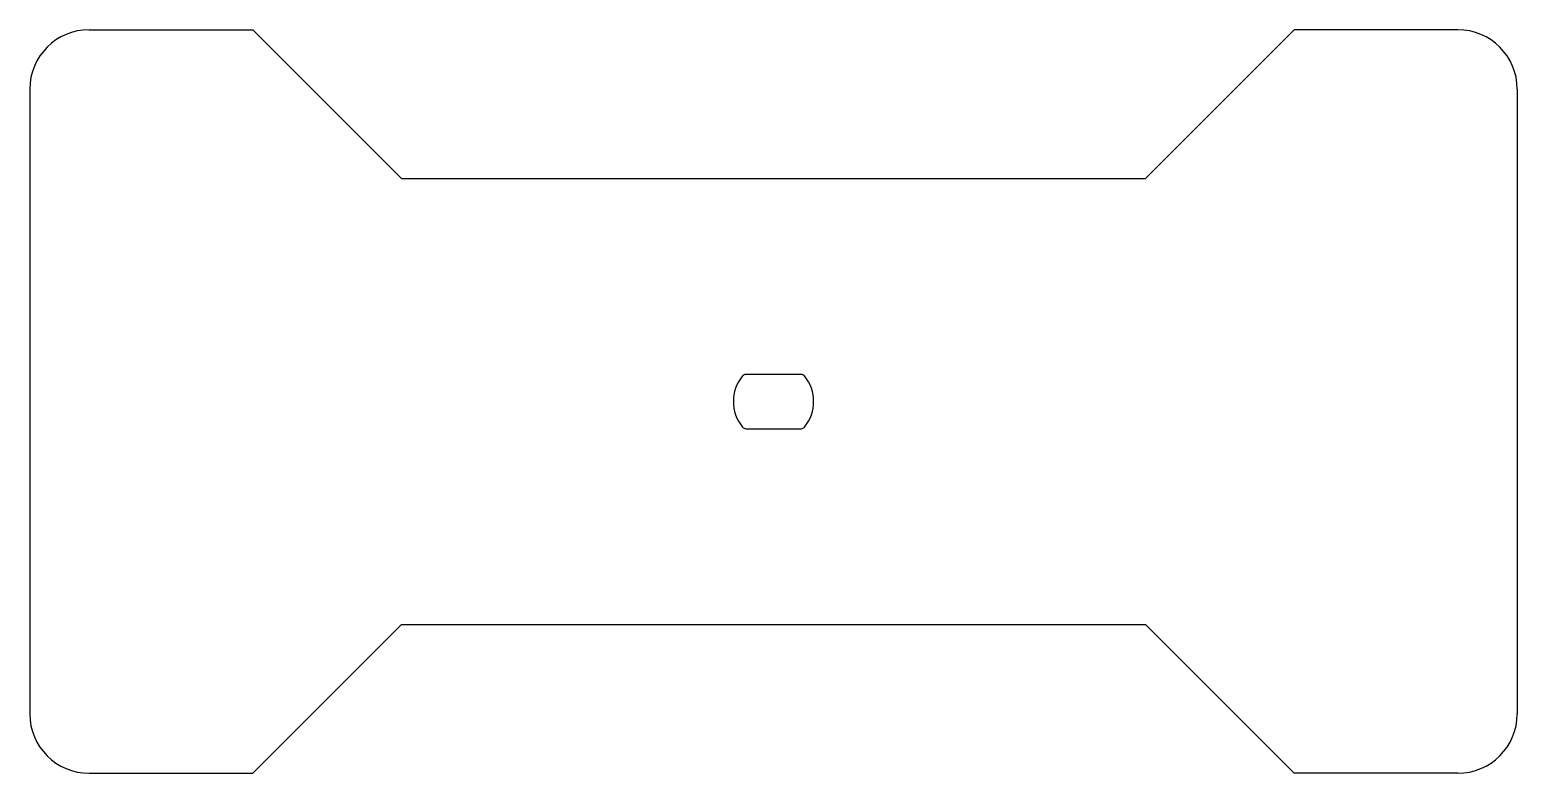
# Model space of a CAD drawing. Extents: x -50 to 50, y -83 to -33.
import ezdxf

# ---------------------------------------------------------------- set-up
doc = ezdxf.new("R2010")
doc.units = 0
doc.layers.add('VISIBLE', color=7, linetype='CONTINUOUS')

msp = doc.modelspace()

# ---------------------------------------------------------------- linework, layer by layer
at = {"layer": 'VISIBLE'}
for p, q in [((-46, -33.2), (-35, -33.2)), ((-35, -33.2), (-25, -43.2)), ((35, -33.2), (25, -43.2)), ((46, -33.2), (35, -33.2)), ((-50, -37.2), (-50, -79.2)), ((50, -37.2), (50, -79.2)), ((-25, -43.2), (25, -43.2)), ((1.85, -56.38), (-1.85, -56.38)), ((-1.85, -60.03), (1.85, -60.03)), ((-35, -83.2), (-25, -73.2)), ((-25, -73.2), (25, -73.2)), ((25, -73.2), (35, -83.2)), ((-46, -83.2), (-35, -83.2)), ((46, -83.2), (35, -83.2))]:
    msp.add_line(p, q, dxfattribs=at)
for centre, radius, start, end in [((-46, -37.2), 4, 90, 180), ((46, -37.2), 4, 0, 90), ((0, -58.2), 2.7, 140.5491, 219.4509), ((-1.85, -56.68), 0.3, 90, 140.5491), ((1.85, -56.68), 0.3, 39.4509, 90), ((0, -58.2), 2.7, 320.5491, 39.4509), ((-1.85, -59.73), 0.3, 219.4509, 270), ((1.85, -59.73), 0.3, 270, 320.5491), ((-46, -79.2), 4, 180, 270), ((46, -79.2), 4, 270, 0)]:
    msp.add_arc(centre, radius, start, end, dxfattribs=at)

doc.saveas('drawing.dxf')
